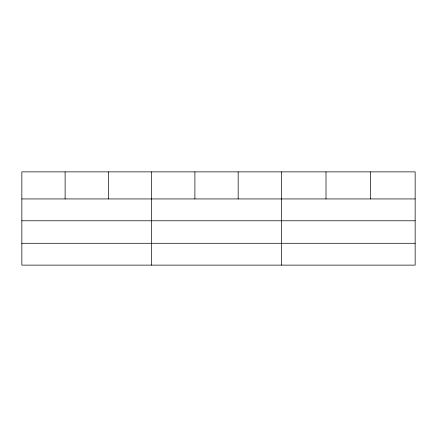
<?xml version="1.0" encoding="UTF-8"?>
<svg xmlns="http://www.w3.org/2000/svg" width="437" height="437" viewBox="0 0 437 437"><rect width="100%" height="100%" fill="white"/><g stroke="black" fill="none" stroke-linecap="round" stroke-linejoin="round"><path stroke-width="0.66" d="M415.15 220.783L415.15 171.872L21.85 171.872L21.85 265.128L415.15 265.128L415.15 220.783L21.85 220.783M21.85 198.939L415.15 198.939M21.85 243.289L415.15 243.289M370.576 171.872L370.576 198.939M326.002 171.872L326.002 198.939M281.428 171.872L281.428 265.128M238.165 171.872L238.165 198.939M194.902 171.872L194.902 198.939M151.639 171.872L151.639 265.128M108.376 171.872L108.376 198.939M65.113 171.872L65.113 198.939"/></g></svg>
